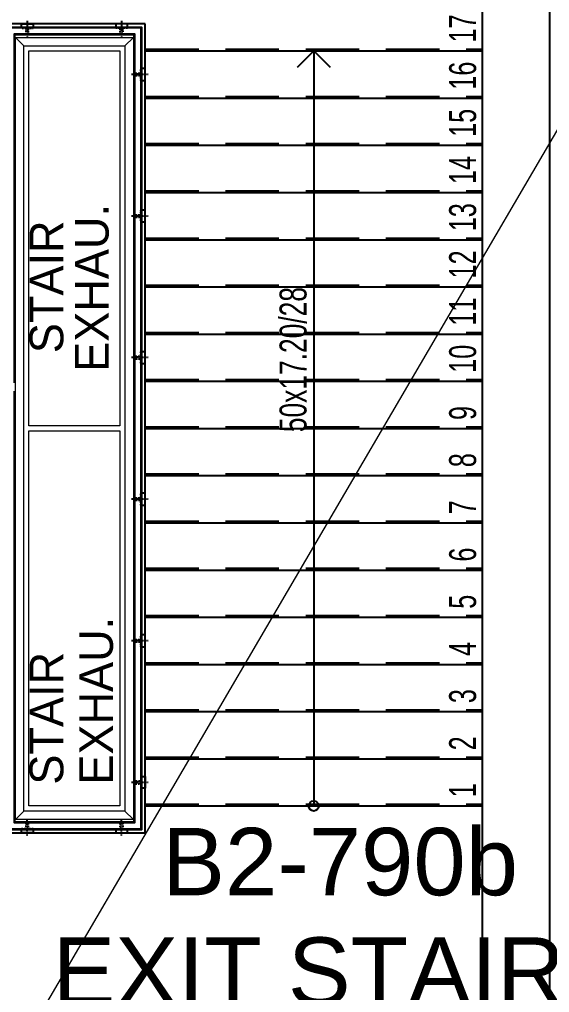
# Model space of a CAD drawing. Header units: metres. Extents: x -9802 to 773, y -8579 to 5125.
# Drawn here: x -3219 to -2904, y -1561 to -983 of the extents above; entities that cross this region are included whole.
import ezdxf
from ezdxf.enums import TextEntityAlignment as Align

# ---------------------------------------------------------------- set-up
doc = ezdxf.new("R2010")
doc.units = ezdxf.units.M
doc.header["$MEASUREMENT"] = 0
doc.linetypes.add('DASHDOT', pattern=[1, 0.5, -0.25, 0, -0.25])
doc.linetypes.add('HIDDEN', pattern=[9.525, 6.35, -3.175])
doc.layers.get('0').update_dxf_attribs({"color": 30, "lineweight": 0})
for name, color, linetype in [('AG-Hidden', 9, 'HIDDEN'), ('AG-STAIR', 3, 'Continuous'), ('AG-TEXT', 7, 'Continuous'), ('AR-HANDRAIL', 20, 'Continuous'), ('V-2_Wall_Concrete', 160, 'Continuous')]:
    doc.layers.add(name, color=color, linetype=linetype)
doc.layers.add('AI-040 @ 250', color=2, linetype='Continuous', lineweight=20)
doc.layers.add('shaft', color=3, linetype='Continuous', lineweight=20)
doc.styles.add('$0$IIS IKEA SANS', font='')
doc.styles.add('ARIAL', font='arial.ttf', dxfattribs={"width": 0.9})
doc.styles.get('$0$IIS IKEA SANS').set_extended_font_data('IKEA Sans')

# ---------------------------------------------------------------- blocks, each defined once
blk = doc.blocks.new('*U6')
at = {"style": 'ARIAL'}
for tag, p in [('NO', (1.676, 0.8)), ('MAHAL', (1.676, -1.8)), ('ALAN', (1.676, -4.4))]:
    blk.add_attdef(tag, text='', height=1.6, dxfattribs=at).set_placement(p, align=Align.MIDDLE_CENTER)
blk = doc.blocks.new('A$C78537218')
at = {"layer": 'V-2_Wall_Concrete'}
blk.add_line((5540, 9500), (5540, -100), dxfattribs=at)
blk.add_lwpolyline([(4730, 9100), (5140, 9100), (5140, 300), (300, 300)], dxfattribs=at)
blk = doc.blocks.new('exhaust')
at = {"color": 8, "ltscale": 0.3}
blk.add_lwpolyline([(0, 700), (4640, 700), (4640, 0), (0, 0)], close=True, dxfattribs=at)
for points in [[(50, 650), (0, 700)], [(4590, 650), (4640, 700)], [(50, 50), (0, 0)], [(4640, 0), (4590, 50)]]:
    blk.add_lwpolyline(points, dxfattribs=at)
at = {"color": 122, "ltscale": 0.3}
blk.add_lwpolyline([(50, 650), (4590, 650), (4590, 50), (50, 50)], close=True, dxfattribs=at)
for points in [[(2305, 80), (80, 80), (80, 620), (2305, 620), (2305, 80)], [(2335, 620), (4560, 620), (4560, 80), (2335, 80), (2335, 620)]]:
    blk.add_lwpolyline(points, dxfattribs=at)
blk = doc.blocks.new('KKK1')
at = {"layer": 'AR-HANDRAIL', "linetype": 'DASHDOT', "ltscale": 5}
blk.add_lwpolyline([(-140, 18), (-140, -82)], dxfattribs=at)
at = {"layer": 'AR-HANDRAIL', "color": 152, "ltscale": 2.5}
blk.add_lwpolyline([(-175, -20), (-175, 0), (-105, 0), (-105, -20)], dxfattribs=at)
at = {"layer": 'AR-HANDRAIL', "color": 9, "linetype": 'HIDDEN', "ltscale": 0.2}
blk.add_lwpolyline([(-175, -20), (-175, -25), (-105, -25), (-105, -20)], dxfattribs=at)
blk.add_lwpolyline([(-148, -25), (-148, -60), (-132, -60), (-132, -25)], close=True, dxfattribs=at)

msp = doc.modelspace()

# ---------------------------------------------------------------- linework, layer by layer
at = {"ltscale": 0.3}
msp.add_line((-3398.09, -1900.45), (712.04, 5124.96), dxfattribs=at)
at = {"layer": 'AG-Hidden', "ltscale": 5}
for p, q in [((-3144.44, -1000.88), (-2944.44, -1000.88)), ((-3144.44, -1028.88), (-2944.44, -1028.88)), ((-3144.44, -1056.88), (-2944.44, -1056.88)), ((-3144.44, -1084.88), (-2944.44, -1084.88)), ((-3144.44, -1112.88), (-2944.44, -1112.88)), ((-3144.44, -1140.88), (-2944.44, -1140.88)), ((-3144.44, -1168.88), (-2944.44, -1168.88)), ((-3144.44, -1196.88), (-2944.44, -1196.88)), ((-3144.44, -1224.88), (-2944.44, -1224.88)), ((-3144.44, -1252.88), (-2944.44, -1252.88)), ((-3144.44, -1280.88), (-2944.44, -1280.88)), ((-3144.44, -1308.88), (-2944.44, -1308.88)), ((-3144.44, -1336.88), (-2944.44, -1336.88)), ((-3144.44, -1364.88), (-2944.44, -1364.88)), ((-3144.44, -1392.88), (-2944.44, -1392.88)), ((-3144.44, -1420.88), (-2944.44, -1420.88)), ((-3144.44, -1448.88), (-2944.44, -1448.88))]:
    msp.add_line(p, q, dxfattribs=at)
at = {"layer": 'AG-STAIR'}
for p, q in [((-3144.44, -985.88), (-3228.44, -985.88)), ((-3144.44, -1465.88), (-3144.44, -985.88)), ((-3144.44, -1001.88), (-2944.44, -1001.88)), ((-3144.44, -1029.88), (-2944.44, -1029.88)), ((-3144.44, -1057.88), (-2944.44, -1057.88)), ((-3144.44, -1085.88), (-2944.44, -1085.88)), ((-3144.44, -1113.88), (-2944.44, -1113.88)), ((-3144.44, -1141.88), (-2944.44, -1141.88)), ((-3144.44, -1169.88), (-2944.44, -1169.88)), ((-3144.44, -1197.88), (-2944.44, -1197.88)), ((-3144.44, -1225.88), (-2944.44, -1225.88)), ((-3144.44, -1253.88), (-2944.44, -1253.88)), ((-3144.44, -1281.88), (-2944.44, -1281.88)), ((-3144.44, -1309.88), (-2944.44, -1309.88)), ((-3144.44, -1337.88), (-2944.44, -1337.88)), ((-3144.44, -1365.88), (-2944.44, -1365.88)), ((-3144.44, -1393.88), (-2944.44, -1393.88)), ((-3144.44, -1421.88), (-2944.44, -1421.88)), ((-3144.44, -1449.88), (-2944.44, -1449.88)), ((-3228.44, -1465.88), (-3144.44, -1465.88))]:
    msp.add_line(p, q, dxfattribs=at)
at = {"layer": 'AG-STAIR', "color": 9}
msp.add_line((-3044.44, -1001.88), (-3044.44, -1449.88), dxfattribs=at)
msp.add_lwpolyline([(-3034.54, -1011.78), (-3044.44, -1001.88), (-3054.33, -1011.78)], dxfattribs=at)
msp.add_circle((-3044.44, -1449.88), 3, dxfattribs=at)
at = {"layer": 'AR-HANDRAIL', "color": 9, "ltscale": 2.5}
for points in [[(-3226.44, -1203.26), (-3226.44, -1463.88), (-3146.44, -1463.88), (-3146.44, -987.88), (-3226.44, -987.88), (-3226.44, -1198.16)], [(-3221.94, -1203.84), (-3221.94, -1459.38), (-3150.94, -1459.38), (-3150.94, -992.38), (-3221.94, -992.38), (-3221.94, -1198.79)]]:
    msp.add_lwpolyline(points, dxfattribs=at)
at = {"layer": 'AR-HANDRAIL', "ltscale": 2.5}
for points in [[(-3226.09, -1203.26), (-3226.09, -1463.53), (-3146.79, -1463.53), (-3146.79, -988.23), (-3226.09, -988.23), (-3226.09, -1198.21)], [(-3222.29, -1203.79), (-3222.29, -1459.73), (-3150.59, -1459.73), (-3150.59, -992.03), (-3222.29, -992.03), (-3222.29, -1198.74)]]:
    msp.add_lwpolyline(points, dxfattribs=at)
at = {"layer": 'shaft', "ltscale": 100}
for points in [[(-3213.44, -1001.88), (-3159.44, -1001.88), (-3159.44, -1224.38), (-3213.44, -1224.38)], [(-3213.44, -1227.38), (-3159.44, -1227.38), (-3159.44, -1449.88), (-3213.44, -1449.88)]]:
    msp.add_lwpolyline(points, close=True, dxfattribs=at)

# ---------------------------------------------------------------- block references
at = {"ltscale": 0.3, "xscale": 0.1, "yscale": 0.1, "zscale": 0.1}
msp.add_blockref('A$C78537218', (-3458.43, -1695.88), dxfattribs=at)
at = {"color": 2, "xscale": 0.1, "yscale": 0.1, "zscale": 0.1, "rotation": 90}
msp.add_blockref('exhaust', (-3151.44, -1457.88), dxfattribs=at)
at = {"layer": 'AI-040 @ 250', "color": 2, "linetype": 'Continuous', "lineweight": 20, "xscale": 25, "yscale": 25, "zscale": 25}
msp.add_blockref('*U6', (-3070.63, -1502.88), dxfattribs=at).add_auto_attribs({'ALAN': '42.59m2', 'MAHAL': 'EXIT STAIRS', 'NO': 'B2-790b'})
at = {"layer": 'AR-HANDRAIL', "yscale": 0.1, "zscale": 0.1}
for p, xscale in [((-3200.44, -985.88), 0.1), ((-3172.44, -985.88), -0.1)]:
    msp.add_blockref('KKK1', p, dxfattribs=dict(at, xscale=xscale))
for p, xscale, rotation in [((-3144.44, -1001.88), -0.1, 270), ((-3144.44, -1085.88), -0.1, 270), ((-3144.44, -1169.88), -0.1, 270), ((-3144.44, -1253.88), -0.1, 270), ((-3144.44, -1337.88), -0.1, 270), ((-3144.44, -1449.88), 0.1, 270), ((-3228.44, -1465.88), 0.1, 180), ((-3144.44, -1465.88), -0.1, 180)]:
    msp.add_blockref('KKK1', p, dxfattribs=dict(at, xscale=xscale, rotation=rotation))

# ---------------------------------------------------------------- texts
at = {"layer": 'AG-TEXT', "ltscale": 0.3, "style": '$0$IIS IKEA SANS', "width": 0.7}
for s, p in [('17', (-2948.04, -996.88)), ('16', (-2948.04, -1024.88)), ('15', (-2948.04, -1052.88)), ('14', (-2948.04, -1080.88)), ('13', (-2948.04, -1108.88)), ('12', (-2948.04, -1136.88)), ('11', (-2948.04, -1164.88)), ('10', (-2948.04, -1192.88)), ('9', (-2948.04, -1220.88)), ('8', (-2948.04, -1248.88)), ('7', (-2948.04, -1276.88)), ('6', (-2948.04, -1304.88)), ('5', (-2948.04, -1332.88)), ('4', (-2948.04, -1360.88)), ('3', (-2948.04, -1388.88)), ('2', (-2948.04, -1416.88)), ('1', (-2948.04, -1444.73))]:
    msp.add_text(s, height=16, rotation=90, dxfattribs=at).set_placement(p)
at = {"layer": 'AG-TEXT', "style": 'ARIAL', "width": 0.7}
msp.add_text('50x17.20/28', height=16, rotation=90, dxfattribs=at).set_placement((-3048.7, -1228.09))
at = {"layer": 'shaft', "ltscale": 0.3, "style": '$0$IIS IKEA SANS'}
for s, p in [('EXHAU.', (-3166.14, -1192.28)), ('STAIR', (-3193.04, -1181.22)), ('EXHAU.', (-3163.59, -1437.22)), ('STAIR', (-3193.04, -1437.22))]:
    msp.add_text(s, height=20, rotation=90, dxfattribs=at).set_placement(p)

doc.saveas('drawing.dxf')
